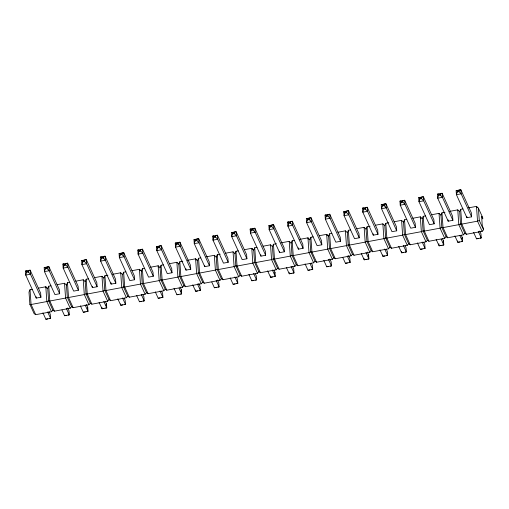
<?xml version="1.0" encoding="UTF-8"?>
<svg xmlns="http://www.w3.org/2000/svg" width="509" height="509" viewBox="0 0 509 509"><rect width="100%" height="100%" fill="white"/><g stroke="black" fill="none" stroke-linecap="round" stroke-linejoin="round"><path stroke-width="0.76" d="M25.45 271.055L30.171 270.171L30.457 274.217L25.736 275.102L25.45 271.055L26.468 270.845L26.576 272.36L25.736 275.102L36.222 298.102L40.936 297.218L40.65 293.171L30.171 270.171L28.237 270.514L28.345 272.029L30.457 274.217L40.936 297.218M44.175 267.556L48.896 266.678L49.182 270.724L44.461 271.602L44.175 267.556L45.193 267.346L45.301 268.867L44.461 271.602L54.947 294.609L59.668 293.725L59.375 289.678L48.896 266.678L46.962 267.015L47.07 268.536L49.182 270.724L59.668 293.725M62.9 264.063L67.621 263.178L67.907 267.231L63.192 268.109L62.9 264.063L63.918 263.853L64.026 265.367L63.192 268.109L73.671 291.11L78.392 290.232L78.1 286.185L67.621 263.178L65.686 263.522L65.795 265.036L67.907 267.231L78.392 290.232M81.625 260.57L86.345 259.685L86.632 263.732L81.917 264.616L81.625 260.57L82.643 260.353L82.751 261.874L81.917 264.616L92.396 287.617L97.117 286.732L96.825 282.686L86.345 259.685L84.411 260.023L84.519 261.543L86.632 263.732L97.117 286.732M100.349 257.07L105.07 256.192L105.357 260.239L100.642 261.117L100.349 257.07L101.367 256.86L101.476 258.381L100.642 261.117L111.121 284.117L115.842 283.239L115.549 279.193L105.07 256.192L103.136 256.53L103.244 258.05L105.357 260.239L115.842 283.239M87.306 308.677L87.726 307.302L86.428 304.452M119.074 253.577L123.795 252.693L124.081 256.74L119.367 257.624L119.074 253.577L120.092 253.367L120.2 254.882L119.367 257.624L129.846 280.624L134.567 279.746L134.281 275.7L123.795 252.693L121.861 253.037L121.969 254.551L124.081 256.74L134.567 279.746M106.031 305.177L106.451 303.809L105.478 301.672M137.799 250.078L142.52 249.2L142.806 253.247L138.092 254.125L137.799 250.078L138.817 249.868L138.925 251.389L138.092 254.125L148.571 277.131L153.292 276.247L153.005 272.2L142.52 249.2L140.592 249.537L140.7 251.058L142.806 253.247L153.292 276.247M157.186 248.023L156.53 246.585L161.245 245.707L161.538 249.754L156.817 250.632L156.53 246.585L157.548 246.375L157.656 247.889L156.817 250.632L167.296 273.632L172.017 272.754L171.73 268.707L161.245 245.707L159.317 246.044L159.425 247.559L161.538 249.754L172.017 272.754M175.91 244.53L175.255 243.092L179.97 242.208L180.262 246.254L175.541 247.139L175.255 243.092L176.273 242.876L176.381 244.396L175.541 247.139L186.027 270.139L190.741 269.255L190.455 265.208L179.97 242.208L178.042 242.551L178.15 244.066L180.262 246.254L190.741 269.255M193.98 239.593L198.695 238.715L198.987 242.761L194.266 243.639L193.98 239.593L194.998 239.383L195.106 240.903L194.266 243.639L204.752 266.64L209.466 265.762L209.18 261.715L198.695 238.715L196.767 239.052L196.875 240.572L198.987 242.761L209.466 265.762M180.937 291.199L181.357 289.825L180.052 286.974M212.705 236.1L217.419 235.215L217.712 239.262L212.991 240.146L212.705 236.1L213.723 235.89L213.831 237.404L212.991 240.146L223.476 263.147L228.191 262.269L227.905 258.222L217.419 235.215L215.492 235.559L215.6 237.073L217.712 239.262L228.191 262.269M231.43 232.6L236.144 231.722L236.437 235.769L231.716 236.647L231.43 232.6L232.448 232.39L232.556 233.911L231.716 236.647L242.201 259.654L246.916 258.769L246.63 254.723L236.144 231.722L234.216 232.059L234.325 233.58L236.437 235.769L246.916 258.769M250.81 230.545L250.154 229.107L254.875 228.229L255.162 232.276L250.441 233.154L250.154 229.107L251.172 228.897L251.281 230.412L250.441 233.154L260.926 256.154L265.641 255.276L265.354 251.23L254.875 228.229L252.941 228.566L253.049 230.087L255.162 232.276L265.641 255.276M268.879 225.614L273.6 224.73L273.887 228.776L269.166 229.661L268.879 225.614L269.897 225.404L270.005 226.919L269.166 229.661L279.651 252.661L284.372 251.777L284.079 247.73L273.6 224.73L271.666 225.073L271.774 226.588L273.887 228.776L284.372 251.777M287.604 222.115L292.325 221.237L292.611 225.283L287.897 226.161L287.604 222.115L288.622 221.905L288.73 223.426L287.897 226.161L298.376 249.168L303.097 248.284L302.804 244.237L292.325 221.237L290.391 221.574L290.499 223.095L292.611 225.283L303.097 248.284M274.561 273.721L274.981 272.353L274.007 270.209M306.329 218.622L311.05 217.737L311.336 221.784L306.622 222.668L306.329 218.622L307.347 218.412L307.455 219.926L306.622 222.668L317.101 245.669L321.822 244.791L321.529 240.744L311.05 217.737L309.116 218.081L309.224 219.595L311.336 221.784L321.822 244.791M325.054 215.129L329.775 214.244L330.061 218.291L325.346 219.175L325.054 215.129L326.072 214.913L326.18 216.433L325.346 219.175L335.825 242.176L340.546 241.291L340.254 237.245L329.775 214.244L327.841 214.582L327.949 216.102L330.061 218.291L340.546 241.291M344.434 213.067L343.779 211.629L348.5 210.751L348.786 214.798L344.071 215.676L343.779 211.629L344.797 211.42L344.905 212.94L344.071 215.676L354.55 238.676L359.271 237.798L358.979 233.752L348.5 210.751L346.565 211.089L346.674 212.609L348.786 214.798L359.271 237.798M362.503 208.136L367.224 207.252L367.511 211.299L362.796 212.183L362.503 208.136L363.521 207.927L363.63 209.441L362.796 212.183L373.275 235.183L377.996 234.305L377.71 230.259L367.224 207.252L365.297 207.596L365.405 209.11L367.511 211.299L377.996 234.305M381.235 204.637L385.949 203.759L386.236 207.806L381.521 208.684L381.235 204.637L382.253 204.427L382.361 205.948L381.521 208.684L392 231.69L396.721 230.806L396.435 226.759L385.949 203.759L384.021 204.096L384.13 205.617L386.236 207.806L396.721 230.806M368.192 256.243L368.605 254.875L367.307 252.019M399.959 201.144L404.674 200.266L404.967 204.313L400.246 205.191L399.959 201.144L400.977 200.934L401.086 202.448L400.246 205.191L410.731 228.191L415.446 227.313L415.159 223.266L404.674 200.266L402.746 200.603L402.854 202.118L404.967 204.313L415.446 227.313M418.684 197.651L423.399 196.767L423.692 200.813L418.971 201.698L418.684 197.651L419.702 197.435L419.81 198.955L418.971 201.698L429.456 224.698L434.171 223.814L433.884 219.767L423.399 196.767L421.471 197.11L421.579 198.625L423.692 200.813L434.171 223.814M437.409 194.152L442.124 193.274L442.416 197.32L437.695 198.198L437.409 194.152L438.427 193.942L438.535 195.462L437.695 198.198L448.181 221.199L452.895 220.321L452.609 216.274L442.124 193.274L440.196 193.611L440.304 195.132L442.416 197.32L452.895 220.321M456.134 190.659L460.849 189.774L461.141 193.821L456.42 194.705L456.134 190.659L457.152 190.449L457.26 191.963L456.42 194.705L466.906 217.706L471.62 216.828L471.334 212.781L460.849 189.774L458.921 190.118L459.029 191.632L461.141 193.821L471.62 216.828M443.091 242.259L443.511 240.891L442.531 238.753M461.816 238.766L462.236 237.398L461.262 235.253M32.271 289.29L30.018 289.71L29 292.051L29.878 304.318L34.141 313.678L35.706 314.67L51.485 311.724L52.866 310.185L48.603 300.825L47.725 288.558L48.743 286.217L51.002 285.797M88.451 278.805L86.193 279.225L85.175 281.566L86.053 293.833L90.316 303.192L88.935 304.732L73.156 307.678L71.591 306.692L67.328 297.326L66.45 285.059L67.468 282.724L69.727 282.304M125.901 271.812L123.649 272.232L122.624 274.574L123.502 286.841L127.765 296.2L126.385 297.74L110.606 300.685L109.041 299.699L104.778 290.34L103.9 278.073L104.924 275.732L107.927 275.172M163.351 264.826L161.099 265.246L160.081 267.581L160.952 279.848L165.221 289.214L163.834 290.754L148.055 293.699L146.497 292.707L142.227 283.348L141.349 271.081L142.374 268.739L144.626 268.319M200.8 257.834L198.548 258.254L197.53 260.595L198.402 272.862L202.671 282.221L201.284 283.761L185.511 286.707L183.946 285.714L179.677 276.355L178.805 264.088L179.823 261.747L182.826 261.187M238.25 250.842L235.998 251.261L234.98 253.603L235.852 265.87L240.121 275.229L238.734 276.769L222.961 279.715L221.396 278.722L217.127 269.363L216.255 257.096L217.273 254.761L220.276 254.195M276.457 243.709L273.448 244.269L272.43 246.611L273.308 258.877L277.57 268.237L276.19 269.776L260.411 272.722L258.846 271.736L254.583 262.37L253.705 250.11L254.723 247.768L256.975 247.349M313.156 236.857L310.897 237.283L309.879 239.618L310.757 251.885L315.02 261.251L313.639 262.79L297.86 265.73L296.295 264.744L292.032 255.384L291.154 243.117L292.172 240.776L294.431 240.356M350.606 229.871L348.353 230.291L347.329 232.632L348.207 244.899L352.47 254.258L351.089 255.798L335.31 258.744L333.745 257.751L329.482 248.392L328.604 236.125L329.628 233.784L331.881 233.364M388.806 222.738L385.803 223.298L384.785 225.64L385.657 237.907L389.926 247.266L388.539 248.806L372.76 251.751L371.201 250.759L366.932 241.4L366.054 229.133L367.078 226.791L370.081 226.231M425.505 215.886L423.253 216.306L422.235 218.647L423.106 230.914L427.375 240.273L425.988 241.813L410.216 244.759L408.651 243.773L404.381 234.407L403.51 222.14L404.528 219.805L406.78 219.385M462.955 208.894L460.702 209.32L459.684 211.655L460.556 223.922L464.825 233.281L463.438 234.821L447.666 237.767L446.1 236.78L441.831 227.421L440.959 215.154L441.977 212.813L444.981 212.253M52.866 310.185L54.431 311.171L70.21 308.231L71.591 306.692M90.316 303.192L91.881 304.185L107.66 301.239L109.041 299.699M127.765 296.2L129.331 297.192L145.11 294.247L146.497 292.707M165.221 289.214L166.787 290.2L182.559 287.254L183.946 285.714M202.671 282.221L204.236 283.208L220.009 280.262L221.396 278.722M240.121 275.229L241.686 276.222L257.459 273.276L258.846 271.736M277.57 268.237L279.136 269.229L294.915 266.283L296.295 264.744M315.02 261.251L316.585 262.237L332.364 259.291L333.745 257.751M352.47 254.258L354.035 255.244L369.814 252.299L371.201 250.759M389.926 247.266L391.491 248.252L407.264 245.313L408.651 243.773M427.375 240.273L428.941 241.266L444.713 238.32L446.1 236.78M464.825 233.281L466.39 234.274L482.163 231.328L483.55 229.788L483.448 228.363L482.29 225.824L481.616 216.401L482.774 218.946L482.672 217.521L478.409 208.162L476.481 206.374L468.216 207.914M478.409 208.162L479.287 220.429L477.537 221.167L461.758 224.113L460.556 223.922L458.813 224.66L443.034 227.606L441.831 227.421L440.081 228.159L424.309 231.105L423.106 230.914L421.357 231.652L405.584 234.598L404.381 234.407L402.632 235.152L386.859 238.097L385.657 237.907L383.907 238.645L368.134 241.59L366.932 241.4L365.182 242.138L349.409 245.083L348.207 244.899L346.457 245.637L330.678 248.583L329.482 248.392L327.732 249.13L311.953 252.076L310.757 251.885L309.008 252.629L293.229 255.569L292.032 255.384L290.283 256.122L274.504 259.068L273.308 258.877L271.558 259.615L255.779 262.561L254.583 262.37L252.833 263.115L237.054 266.061L235.852 265.87L234.108 266.608L218.329 269.554L217.127 269.363L215.383 270.107L199.604 273.047L198.402 272.862L196.652 273.6L180.88 276.546L179.677 276.355L177.927 277.093L162.155 280.039L160.952 279.848L159.202 280.593L143.43 283.538L142.227 283.348L140.478 284.086L124.705 287.031L123.502 286.841L121.753 287.579L105.98 290.524L104.778 290.34L103.028 291.078L87.249 294.024L86.053 293.833L84.303 294.571L68.524 297.517L67.328 297.326L65.578 298.07L49.799 301.01L48.603 300.825L46.853 301.563L31.074 304.509L29.878 304.318M49.545 318.551L50.563 318.341L50.276 314.295L48.979 311.444M68.27 315.058L69.288 314.848L69.001 310.802L67.703 307.945M87.001 311.565L88.019 311.349L87.726 307.302M105.726 308.066L106.744 307.856L106.451 303.809M124.45 304.573L125.468 304.363L125.176 300.316L124.202 298.172M143.175 301.073L144.193 300.864L143.901 296.817L142.927 294.679M161.9 297.58L162.918 297.371L162.625 293.324L161.652 291.186M180.625 294.087L181.643 293.871L181.357 289.825M199.35 290.588L200.368 290.378L200.082 286.332L198.777 283.481M218.075 287.095L219.093 286.885L218.806 282.839L217.502 279.982M236.8 283.596L237.818 283.386L237.531 279.339L236.558 277.201M255.524 280.103L256.542 279.893L256.256 275.846L255.283 273.708M274.249 276.61L275.267 276.4L274.981 272.353M292.974 273.11L293.992 272.9L293.706 268.854L292.732 266.716M311.705 269.617L312.723 269.407L312.431 265.361L311.457 263.223M330.43 266.124L331.448 265.908L331.155 261.861L329.857 259.011M349.155 262.625L350.173 262.415L349.88 258.368L348.582 255.518M367.88 259.132L368.898 258.922L368.605 254.875M386.605 255.633L387.623 255.423L387.33 251.376L386.356 249.238M405.329 252.14L406.347 251.93L406.061 247.883L405.081 245.745M424.054 248.647L425.072 248.43L424.786 244.384L423.806 242.246M442.779 245.147L443.797 244.937L443.511 240.891M461.504 241.654L462.522 241.444L462.236 237.398M480.229 238.155L481.247 237.945L480.96 233.898L479.663 231.048M26.519 271.602L28.294 271.272M45.25 268.103L47.019 267.779M63.975 264.61L65.744 264.279M82.7 261.117L84.469 260.786M101.425 257.618L103.193 257.287M120.149 254.125L121.918 253.794M138.874 250.632L140.643 250.301M157.599 247.132L159.368 246.801M176.324 243.639L178.093 243.308M195.049 240.14L196.818 239.809M213.774 236.647L215.542 236.316M232.498 233.154L234.267 232.823M251.223 229.654L252.998 229.324M269.955 226.161L271.723 225.831M288.679 222.662L290.448 222.331M307.404 219.169L309.173 218.838M326.129 215.676L327.898 215.345M344.854 212.177L346.623 211.846M363.579 208.684L365.347 208.353M382.304 205.184L384.072 204.86M401.028 201.691L402.797 201.36M419.753 198.198L421.522 197.867M438.478 194.699L440.247 194.368M457.203 191.206L458.972 190.875M26.576 272.36L28.345 272.029M45.301 268.867L47.07 268.536M64.026 265.367L65.795 265.036M82.751 261.874L84.519 261.543M101.476 258.381L103.244 258.05M120.2 254.882L121.969 254.551M138.925 251.389L140.7 251.058M157.656 247.889L159.425 247.559M176.381 244.396L178.15 244.066M195.106 240.903L196.875 240.572M213.831 237.404L215.6 237.073M232.556 233.911L234.325 233.58M251.281 230.412L253.049 230.087M270.005 226.919L271.774 226.588M288.73 223.426L290.499 223.095M307.455 219.926L309.224 219.595M326.18 216.433L327.949 216.102M344.905 212.94L346.674 212.609M363.63 209.441L365.405 209.11M382.361 205.948L384.13 205.617M401.086 202.448L402.854 202.118M419.81 198.955L421.579 198.625M438.535 195.462L440.304 195.132M457.26 191.963L459.029 191.632M38.283 288.17L45.797 286.771L47.725 288.558M57.008 284.677L64.522 283.271L66.45 285.059M75.733 281.178L83.247 279.778L85.175 281.566M94.458 277.685L101.972 276.279L103.9 278.073M112.432 274.326L120.697 272.786L122.624 274.574M131.914 270.693L139.421 269.293L141.349 271.081M150.639 267.2L158.146 265.793L160.081 267.581M169.363 263.7L176.871 262.3L178.805 264.088M187.337 260.347L195.602 258.801L197.53 260.595M206.062 256.854L214.327 255.308L216.255 257.096M225.538 253.215L233.052 251.815L234.98 253.603M244.263 249.722L251.777 248.316L253.705 250.11M262.988 246.222L270.502 244.823L272.43 246.611M280.962 242.869L289.227 241.33L291.154 243.117M299.686 239.376L307.951 237.83L309.879 239.618M319.162 235.737L326.676 234.337L328.604 236.125M337.887 232.244L345.401 230.838L347.329 232.632M356.612 228.745L364.126 227.345L366.054 229.133M375.343 225.252L382.851 223.852L384.785 225.64M394.068 221.759L401.576 220.352L403.51 222.14M412.793 218.259L420.3 216.859L422.235 218.647M431.517 214.766L439.032 213.36L440.959 215.154M449.492 211.407L457.756 209.867L459.684 211.655M42.921 312.806L45.848 319.226L50.563 318.341L47.642 311.922M61.971 310.026L64.573 315.726L69.288 314.848L66.367 308.429M80.371 305.814L83.298 312.233L88.019 311.349L85.092 304.936M136.552 295.328L139.472 301.748L144.193 300.864L141.267 294.45M155.277 291.835L158.197 298.249L162.918 297.371L159.991 290.951M174.002 288.336L176.922 294.756L181.643 293.871L179.041 288.17M211.776 282.062L214.378 287.763L219.093 286.885L216.166 280.465M230.176 277.85L233.103 284.27L237.818 283.386L234.891 276.972M248.901 274.357L251.828 280.771L256.542 279.893L253.622 273.473M305.076 263.872L308.002 270.285L312.723 269.407L310.121 263.7M323.8 260.373L326.727 266.792L331.448 265.908L328.521 259.495M342.85 257.592L345.452 263.293L350.173 262.415L347.246 255.995M417.431 242.895L420.351 249.315L425.072 248.43L422.146 242.017M436.156 239.402L439.082 245.822L443.797 244.937L441.195 239.23M473.605 232.409L476.532 238.829L481.247 237.945L478.326 231.531M476.532 238.829L478.46 238.486M459.735 241.985L457.807 242.322L454.881 235.902M439.082 245.822L441.01 245.478M420.351 249.315L422.285 248.977M403.561 252.47L401.626 252.808L398.706 246.394M384.836 255.963L382.902 256.307L379.981 249.887M366.111 259.463L364.177 259.8L361.25 253.38M345.452 263.293L347.386 262.956M326.727 266.792L328.661 266.449M308.002 270.285L309.93 269.948M291.205 273.441L289.277 273.785L286.351 267.365M272.48 276.941L270.553 277.278L267.626 270.858M251.828 280.771L253.756 280.434M233.103 284.27L235.031 283.927M214.378 287.763L216.306 287.426M197.581 290.919L195.647 291.263L192.726 284.843M176.922 294.756L178.856 294.418M158.197 298.249L160.131 297.911M139.472 301.748L141.407 301.404M122.682 304.904L120.748 305.241L117.821 298.821M103.957 308.397L102.023 308.734L99.096 302.321M83.298 312.233L85.226 311.89M64.573 315.726L66.501 315.389M45.848 319.226L47.776 318.882M481.629 216.859L482.672 217.521M477.098 207.729L476.481 206.374L477.537 221.167L482.163 231.328M479.287 220.429L483.55 229.788M466.39 234.274L461.758 224.113L460.702 209.32M463.438 234.821L458.813 224.66L457.756 209.867M459.926 235.737L462.522 241.444L457.807 242.322L457.706 240.973M447.666 237.767L443.034 227.606L441.977 212.813M444.713 238.32L440.081 228.159L439.032 213.36M420.924 218.215L420.3 216.859L421.357 231.652L425.988 241.813M428.941 241.266L424.309 231.105L423.253 216.306M410.216 244.759L405.584 234.598L404.528 219.805M407.264 245.313L402.632 235.152L401.576 220.352M403.421 245.51L406.347 251.93L401.626 252.808L401.531 251.459M391.491 248.252L386.859 238.097L385.803 223.298M388.539 248.806L383.907 238.645L382.851 223.852M384.696 249.009L387.623 255.423L382.902 256.307L382.806 254.958M372.76 251.751L368.134 241.59L367.078 226.791M369.814 252.299L365.182 242.138L364.126 227.345M365.971 252.502L368.898 258.922L364.177 259.8L364.081 258.451M354.035 255.244L349.409 245.083L348.353 230.291M351.089 255.798L346.457 245.637L345.401 230.838M327.293 235.692L326.676 234.337L327.732 249.13L332.364 259.291M335.31 258.744L330.678 248.583L329.628 233.784M308.569 239.185L307.951 237.83L309.008 252.629L313.639 262.79M316.585 262.237L311.953 252.076L310.897 237.283M297.86 265.73L293.229 255.569L292.172 240.776M294.915 266.283L290.283 256.122L289.227 241.33M291.072 266.481L293.992 272.9L289.277 273.785L289.182 272.436M279.136 269.229L274.504 259.068L273.448 244.269M276.19 269.776L271.558 259.615L270.502 244.823M272.347 269.98L275.267 276.4L270.553 277.278L270.457 275.929M252.394 249.671L251.777 248.316L252.833 263.115L257.459 273.276M260.411 272.722L255.779 262.561L254.723 247.768M241.686 276.222L237.054 266.061L235.998 251.261M238.734 276.769L234.108 266.608L233.052 251.815M222.961 279.715L218.329 269.554L217.273 254.761M220.009 280.262L215.383 270.107L214.327 255.308M196.219 260.156L195.602 258.801L196.652 273.6L201.284 283.761M204.236 283.208L199.604 273.047L198.548 258.254M197.441 283.958L200.368 290.378L195.647 291.263L195.551 289.914M185.511 286.707L180.88 276.546L179.823 261.747M182.559 287.254L177.927 277.093L176.871 262.3M158.763 267.149L158.146 265.793L159.202 280.593L163.834 290.754M166.787 290.2L162.155 280.039L161.099 265.246M140.039 270.648L139.421 269.293L140.478 284.086L145.11 294.247M148.055 293.699L143.43 283.538L142.374 268.739M129.331 297.192L124.705 287.031L123.649 272.232M126.385 297.74L121.753 287.579L120.697 272.786M122.542 297.943L125.468 304.363L120.748 305.241L120.652 303.892M110.606 300.685L105.98 290.524L104.924 275.732M107.66 301.239L103.028 291.078L101.972 276.279M103.817 301.436L106.744 307.856L102.023 308.734L101.927 307.385M91.881 304.185L87.249 294.024L86.193 279.225M88.935 304.732L84.303 294.571L83.247 279.778M73.156 307.678L68.524 297.517L67.468 282.724M70.21 308.231L65.578 298.07L64.522 283.271M46.414 288.119L45.797 286.771L46.853 301.563L51.485 311.724M54.431 311.171L49.799 301.01L48.743 286.217M35.706 314.67L31.074 304.509L30.018 289.71M466.81 216.357L466.906 217.706M448.085 219.85L448.181 221.199M438.936 243.798L439.032 245.147M373.18 233.835L373.275 235.183M298.28 247.819L298.376 249.168M279.556 251.312L279.651 252.661M260.831 254.805L260.926 256.154M204.656 265.291L204.752 266.64M185.925 268.79L186.027 270.139M111.026 282.769L111.121 284.117M92.301 286.268L92.396 287.617M36.126 296.753L36.222 298.102"/></g></svg>
